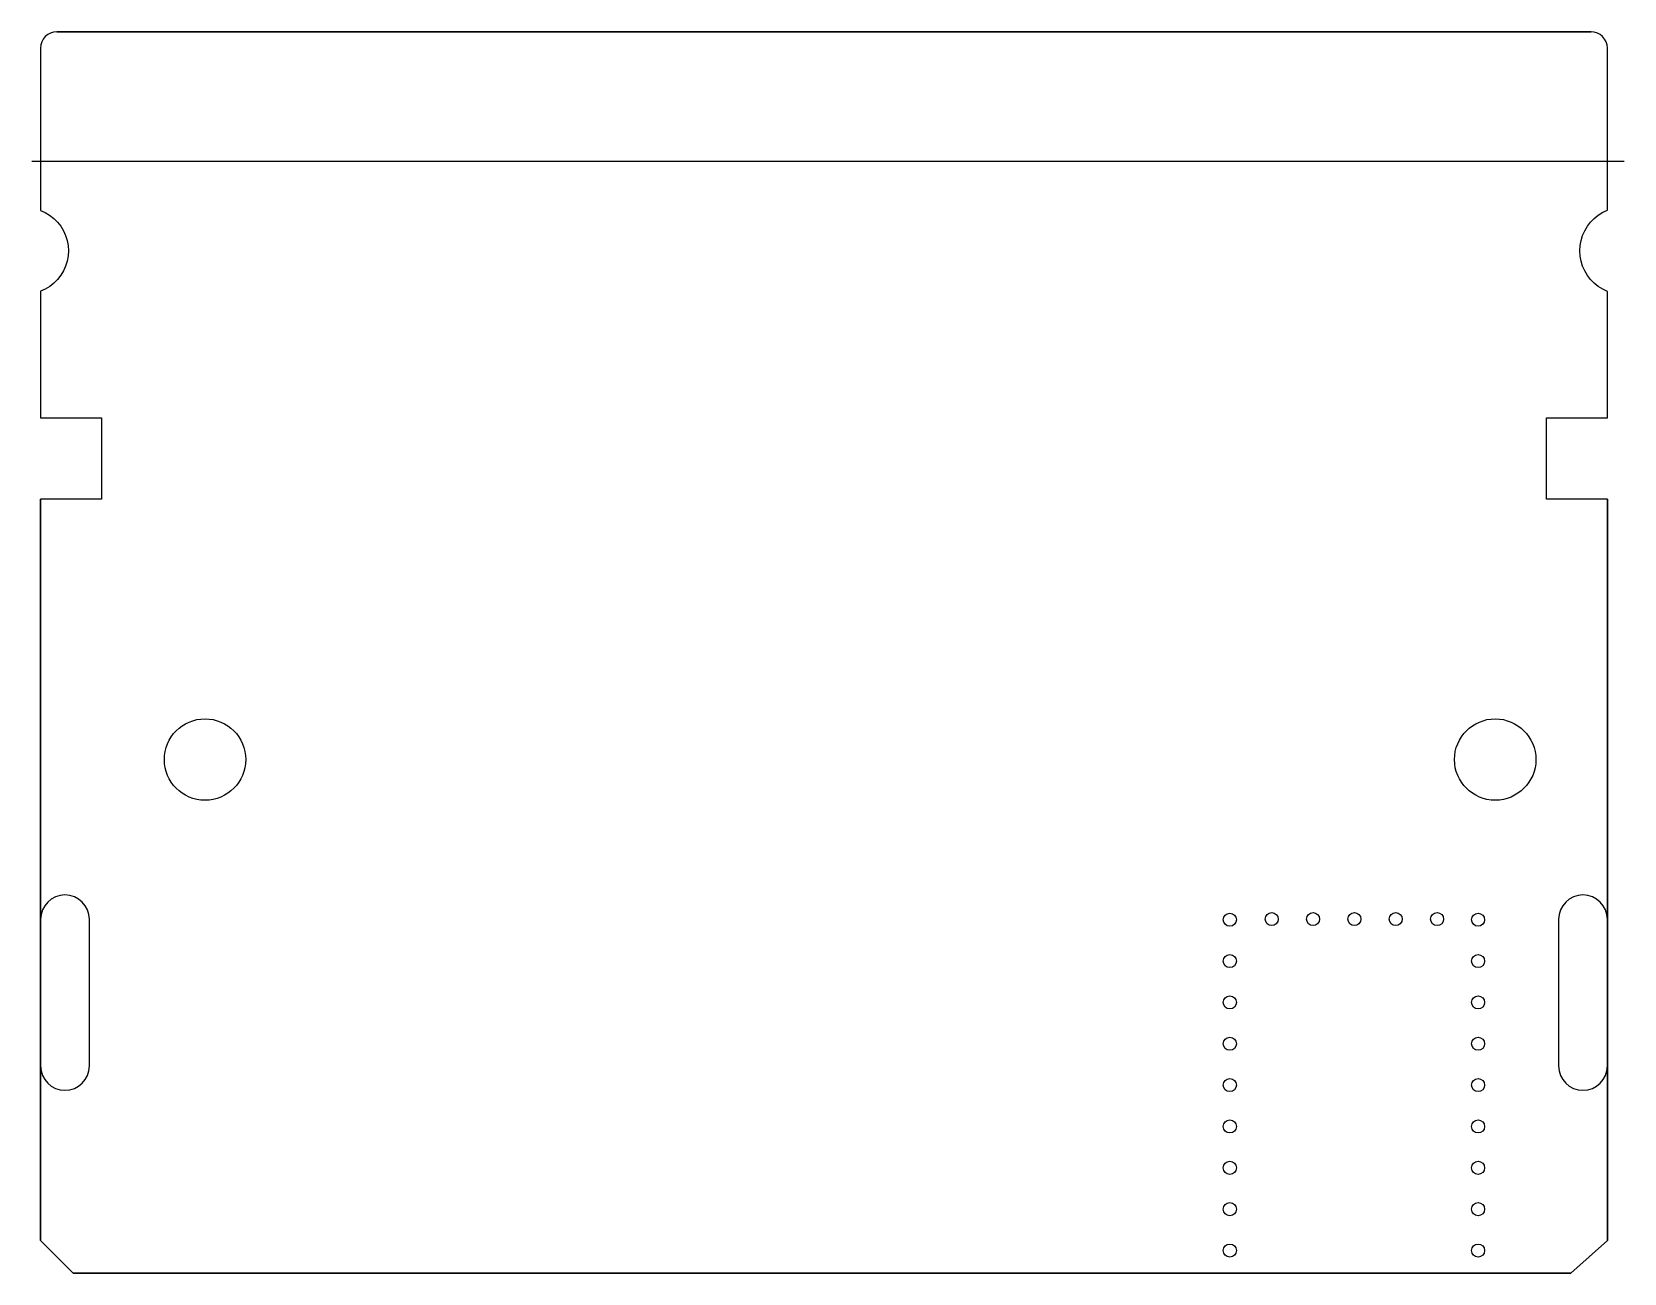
# Model space of a CAD drawing. Header units: millimetres. Extents: x -48.9 to 48.9, y -29 to 47.2.
import ezdxf

# ---------------------------------------------------------------- set-up
doc = ezdxf.new("R2010")
doc.units = ezdxf.units.MM
doc.layers.get('0').update_dxf_attribs({"linetype": 'CONTINUOUS'})

msp = doc.modelspace()

# ---------------------------------------------------------------- linework, layer by layer
for p, q in [((-47.373, 47.2), (46.877, 47.2)), ((-48.906, 39.25), (48.906, 39.25)), ((-48.373, -27.05), (-48.373, 18.5)), ((47.877, 18.5), (47.877, -27.05)), ((45.627, -29.05), (-46.373, -29.05))]:
    msp.add_line(p, q)
msp.add_lwpolyline([(-48.373, 18.5), (-48.373, -27.05), (-46.373, -29.05), (45.627, -29.05), (47.877, -27.05), (47.877, 18.5), (44.127, 18.5), (44.127, 23.5), (47.877, 23.5), (47.877, 31.25), (47.587, 31.386), (47.316, 31.556), (47.066, 31.757), (46.842, 31.986), (46.647, 32.24), (46.484, 32.516), (46.354, 32.809), (46.26, 33.115), (46.204, 33.43), (46.185, 33.75), (46.204, 34.07), (46.26, 34.385), (46.354, 34.691), (46.484, 34.984), (46.647, 35.26), (46.842, 35.514), (47.066, 35.743), (47.316, 35.944), (47.587, 36.114), (47.877, 36.25), (47.877, 46.2), (47.858, 46.395), (47.801, 46.583), (47.709, 46.756), (47.584, 46.907), (47.433, 47.031), (47.26, 47.124), (47.072, 47.181), (46.877, 47.2), (-47.373, 47.2), (-47.568, 47.181), (-47.756, 47.124), (-47.929, 47.032), (-48.08, 46.907), (-48.205, 46.756), (-48.297, 46.583), (-48.354, 46.396), (-48.373, 46.201), (-48.379, 36.233), (-48.087, 36.102), (-47.812, 35.937), (-47.559, 35.739), (-47.332, 35.513), (-47.134, 35.261), (-46.968, 34.987), (-46.836, 34.695), (-46.74, 34.389), (-46.682, 34.073), (-46.662, 33.753), (-46.681, 33.433), (-46.738, 33.118), (-46.833, 32.812), (-46.964, 32.519), (-47.13, 32.245), (-47.328, 31.992), (-47.554, 31.765), (-47.806, 31.567), (-48.081, 31.401), (-48.373, 31.269), (-48.373, 23.5), (-44.623, 23.5), (-44.623, 18.5)], close=True)
for points in [[(-48.373, -16.315, 1), (-45.373, -16.315), (-45.373, -7.315, 1), (-48.373, -7.315)], [(47.877, -7.315, 1), (44.877, -7.315), (44.877, -16.315, 1), (47.877, -16.315)]]:
    msp.add_lwpolyline(points, format="xyb", close=True)
for centre, radius in [((-38.266, 2.5), 2.5), ((40.984, 2.5), 2.5), ((24.684, -7.34), 0.4), ((27.254, -7.3), 0.4), ((29.794, -7.3), 0.4), ((32.334, -7.3), 0.4), ((34.874, -7.3), 0.4), ((37.414, -7.3), 0.4), ((39.934, -7.34), 0.4), ((24.684, -9.88), 0.4), ((39.934, -9.88), 0.4), ((24.684, -12.42), 0.4), ((39.934, -12.42), 0.4), ((24.684, -14.96), 0.4), ((39.934, -14.96), 0.4), ((24.684, -17.5), 0.4), ((39.934, -17.5), 0.4), ((24.684, -20.04), 0.4), ((39.934, -20.04), 0.4), ((24.684, -22.58), 0.4), ((39.934, -22.58), 0.4), ((24.684, -25.12), 0.4), ((39.934, -25.12), 0.4), ((24.684, -27.66), 0.4), ((39.934, -27.66), 0.4)]:
    msp.add_circle(centre, radius)

doc.saveas('drawing.dxf')
